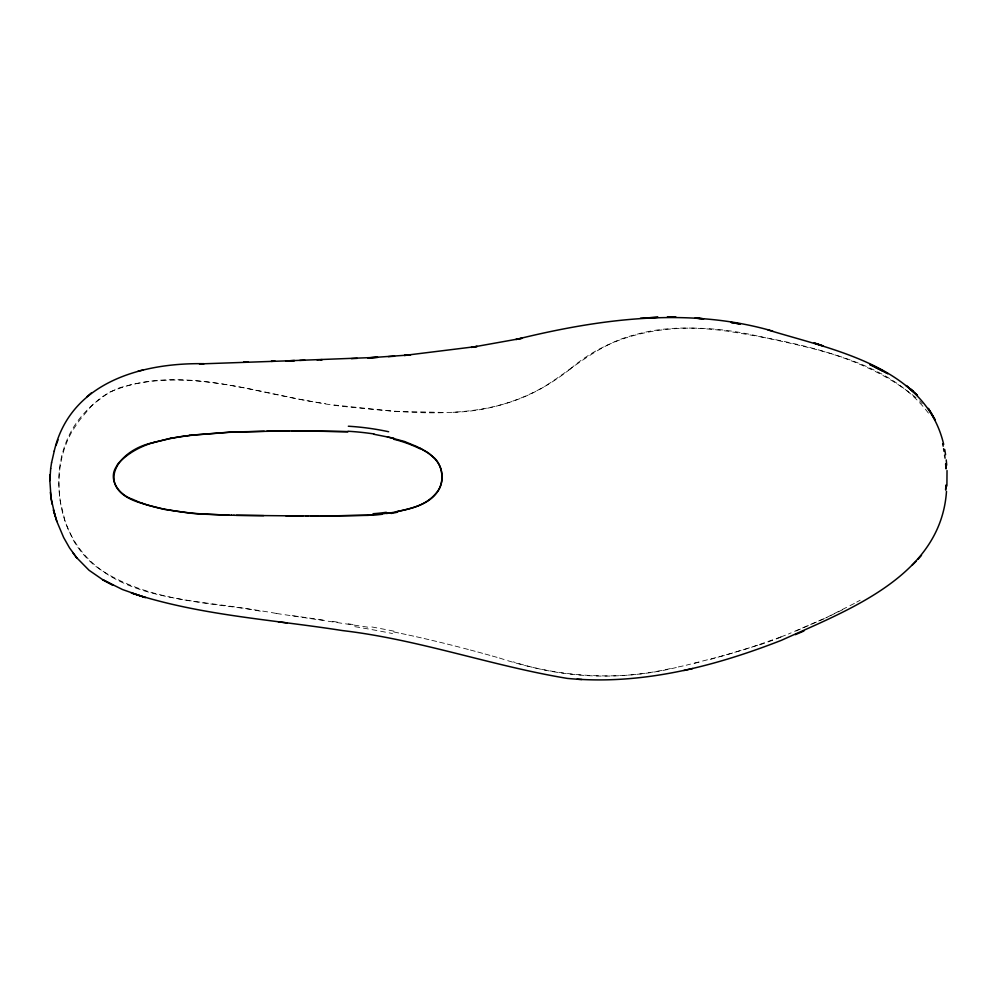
<?xml version="1.0" encoding="UTF-8"?>
<svg xmlns="http://www.w3.org/2000/svg" width="997" height="997" viewBox="0 0 997 997"><rect width="100%" height="100%" fill="white"/><g stroke="black" fill="none" stroke-linecap="round" stroke-linejoin="round"><path stroke-width="0.75" stroke-dasharray="4.99 3.74" d="M570.272 368.94C620.645 325.196 691.818 321.445 754.231 335.279C815.509 349.174 890.084 360.578 929.665 414.777M570.247 368.99C536.187 396.457 493.179 412.023 449.398 412.372M856.722 602.126L860.149 600.219M854.429 603.397L825.765 617.903L788.39 634.03M842.615 609.715L825.653 617.978M824.419 618.551L795.93 631.001M780.788 636.971L788.54 633.98M780.925 636.921L749.881 647.851L710.3 659.428M757.732 645.209L726.065 655.029L686.21 665.211M694.149 663.379L702.112 661.435M678.309 666.943L686.335 665.261M499.372 657.983C556.962 677.262 619.199 682.06 678.384 666.993M670.483 668.538C618.551 680.615 564.09 678.097 513.343 661.871M443.042 412.434L393.379 411.238L334.12 404.994M276.406 613.467L371.345 627.699M276.231 613.417C215.178 601.964 146.434 603.696 94.428 565.361A96.298 96.285 70.6 0 1 81.131 551.677A92.173 92.148 65.1 0 1 73.242 540.062L65.378 522.44L60.481 502.289A132.04 132.003 54 0 1 58.948 486.224C57.764 460.091 65.802 433.184 83.736 413.743A112.325 112.3 -1.8 0 1 94.329 403.287L106.093 394.6A86.727 86.714 80.5 0 1 119.441 387.833C196.384 364.453 274.973 400.47 351.841 407.287C416.484 413.88 487.82 421.407 545.932 385.689C574.397 367.307 600.393 343.242 634.217 335.029C664.987 325.845 697.663 326.904 729.119 331.44C795.17 342.233 866.293 355.318 918.673 399.971M292.221 615.635L324.474 620.196M260.279 611.186C197.767 598.362 114.319 603.21 75.398 542.642A144.752 144.715 65.3 0 1 68.481 530.13C55.246 499.509 55.271 461.673 71.634 432.224A165.128 165.103 17.2 0 1 80.246 419.338L90.739 406.788L98.292 399.859A75.56 75.56 33 0 1 110.555 391.771C179.672 362.609 255.182 394.276 325.346 403.536M332.487 621.38L340.438 622.589M348.152 623.773L355.892 625.032M393.803 631.961L401.43 633.531M401.28 633.494L409.007 635.151M408.807 635.089L416.646 636.821M416.397 636.759L424.323 638.566M424.074 638.504L432.037 640.361M431.813 640.311L439.777 642.218M439.59 642.168L447.503 644.112M447.366 644.087L455.18 646.056M455.118 646.031L470.41 650.019M470.36 650.007L477.899 652.038M477.8 652.001L485.24 654.057M485.103 654.007L492.456 656.063M492.294 656.014L499.534 658.045M919.645 400.906L922.3 403.773M354.795 626.664A593.738 279.334 1.3 0 1 392.569 633.544M780.888 637.208A662.245 657.31 26.4 0 1 757.782 645.508M371.881 626.976A574.197 271.608 1.2 0 1 394.388 631.263"/><path stroke-width="1.5" d="M50.373 492.331L51.096 498.338L49.85 480.604L50.673 468.627M49.85 480.604L50.087 474.647M946.901 486L947.025 470.534M946.053 485.14L945.916 486.885M945.605 489.552L945.941 485.389M945.879 487.321L945.642 489.951M946.502 491.272C940.732 576.428 847.724 610.114 781.474 640.286C713.628 666.806 640.622 685.487 567.268 678.396C491.695 665.909 418.89 639.488 342.494 630.578C271.932 619.449 199.487 615.436 131.255 592.903L145.425 597.589L122.519 589.539L102.629 579.656L113.135 585.276L103.314 580.104L89.045 570.259L76.395 557.398M51.545 462.795L54.262 451.005M50.66 468.702L51.557 462.695M54.212 451.167C70.201 382.125 141.935 362.584 204.073 363.706L199.462 363.93L294.589 360.59L285.616 360.889M58.038 439.814L55.982 445.485M918 559.267L921.49 555.354M912.031 565.349L915.994 561.398M91.338 392.943L86.864 396.794M803.906 631.026L795.344 634.678M153.862 442.494C115.577 449.971 92.596 489.714 142.484 503.485M156.23 441.783C142.197 445.447 128.738 452.351 118.693 462.957A15.366 15.354 0 0 0 116.437 466.459C107.477 479.844 119.378 495.123 132.551 499.248A127.267 127.217 -31.3 0 0 139.991 502.463A103.838 103.788 -18.3 0 0 147.444 505.08L161.601 508.595A299.972 299.686 -7.9 0 0 199.774 513.779L221.758 514.901M153.8 442.506L170.499 438.269M156.13 441.845L170.4 438.506A268.517 268.318 9.3 0 1 194.864 434.954L234.345 431.925L284.07 430.978M138.097 371.146L143.219 369.962M692.703 668.526L683.855 670.532M397.417 511.548C412.746 508.059 430.816 504.133 439.079 489.215A25.099 24.352 -89.3 0 0 441.683 481.601L442.032 475.581A27.268 26.52 -88.6 0 0 435.041 458.595L428.236 452.837L420.285 448.226M395.373 511.86C407.91 509.442 421.245 506.738 431.203 498.151A46.797 45.65 83.9 0 0 435.639 493.727C440.462 488.779 442.444 481.688 441.833 474.908A19.404 18.818 -89.5 0 0 441.671 473.326C440.724 462.359 431.95 454.732 422.828 449.859A92.26 90.353 -73.2 0 0 416.709 446.531L404.346 441.434L387.322 436.885M390.874 512.819L386.537 513.53M388.73 512.957L382.063 513.879M189.567 435.278L229.435 432.175M772.7 331.104C688.428 306.665 599.558 318.866 515.91 339.478L522.353 338.22L471.232 347.38L477.214 346.433L404.346 355.443L410.602 354.895L367.831 357.886L377.738 357.337L289.479 360.74M373.015 514.826L368.392 515.15M373.19 515.063L325.109 516.01M388.344 356.639L394.588 356.228M640.448 318.23L658.082 317.258L649.957 317.707M229.609 432.299L264.28 431.29M351.418 358.646L357.238 358.359M368.541 515.362L322.667 516.01M273.34 361.25L271.221 361.338L275.184 361.176M303.524 360.291L304.895 360.229L299.723 360.44M317.021 359.867L322.255 359.655L320.685 359.718M248.427 361.886L243.779 361.973L244.564 361.948M266.747 431.24L288.918 430.928M284.008 431.016L296.333 430.941M291.411 430.966L348.078 431.576M296.159 430.903L308.297 430.928M308.646 430.928L347.816 431.763M320.224 516.01L325.358 516.035M315.326 515.985L322.878 516.035M312.871 515.985L317.906 516.022M310.428 515.972L315.413 516.01M305.518 515.947L312.921 515.997M298.153 515.898L307.911 515.972M293.243 515.86L302.901 515.935M292.944 515.86L236.301 515.337M285.852 515.81L297.916 515.898M263.669 515.623L233.859 515.287M231.441 515.225L234.058 515.237M231.603 515.175L202.204 514.14M229.023 515.162L221.783 514.951M577.039 679.231L581.874 679.505M287.086 622.975L278.313 621.816M373.9 434.268L393.877 438.244M164.156 509.355L190.153 513.143A290.065 290.027 -33.6 0 0 202.204 514.153M767.927 329.932C833.143 349.972 925.615 366.547 943.685 444.413M72.731 552.537L76.744 557.859L69.528 547.889L63.646 537.508L56.754 521.219L53.402 509.841L56.866 521.419M55.009 515.761L51.084 498.263L52.131 504.22M944.732 449.51L945.58 454.682M944.595 455.18L945.056 458.184M943.598 448.712L943.997 451.317M946.24 459.904L946.714 465.15M945.654 463.692L945.817 465.562M945.642 464.103L945.966 468.378M945.854 466.023L946.041 468.864M382.125 514.278A209.482 199.911 26.7 0 1 373.065 515.225M395.41 512.034A282.475 261.7 18.1 0 1 388.768 513.143M348.339 426.23A261.538 250.334 -23.8 0 1 388.668 431.751M170.524 438.443A213.582 213.283 2.2 0 1 189.592 435.465M348.115 431.252A277.914 261.875 -18.3 0 1 373.962 433.957M393.603 439.216A134.259 130.034 -31.7 0 1 419.999 448.775M397.591 512.184A211.825 198.764 20.4 0 1 391.036 513.467M386.3 512.284A172.369 164.729 27 0 1 373.04 513.729M164.181 509.23A175.185 174.911 -4.1 0 1 142.521 503.373M942.651 443.715A58.262 57.901 -71.4 0 1 943.174 446.207M671.342 317.108L667.255 317.083L676.041 317.158L671.342 317.108M699.607 318.454L695.009 318.068L703.77 318.816L699.607 318.454M740.098 324.013L731.225 322.467L740.098 324.013M818.662 344.439L814.038 342.906L823.061 345.909L818.662 344.439M878.581 368.79L869.696 364.453L883.255 371.183L874.568 366.771L878.581 368.79M887.791 373.626L879.329 369.152L887.791 373.626M909.065 387.945L906.186 385.577L913.377 391.572L909.065 387.945M917.414 395.36L910.697 389.241L917.414 395.36M931.273 413.02L928.257 408.334L935.061 419.799L931.273 413.02"/></g></svg>
